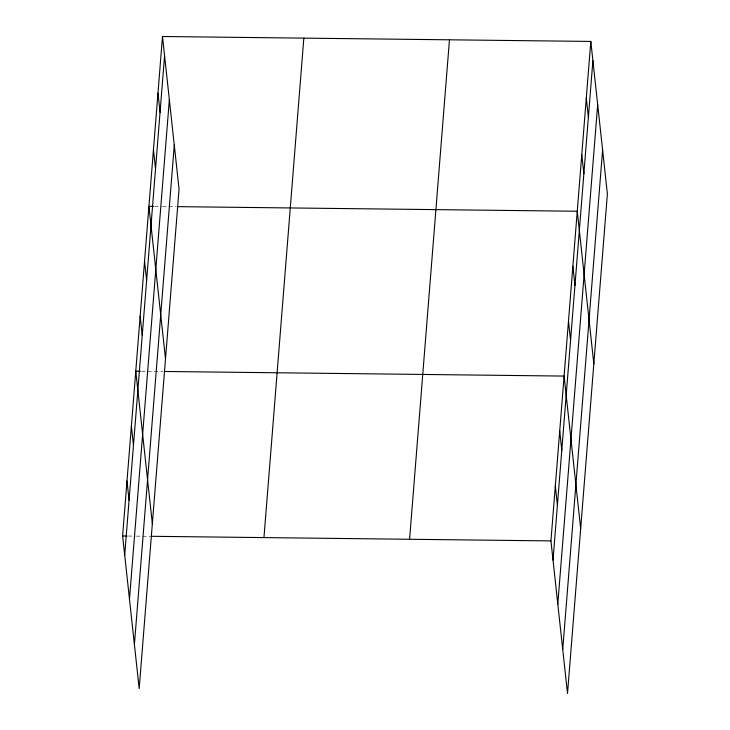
<?xml version="1.0" encoding="UTF-8"?>
<svg xmlns="http://www.w3.org/2000/svg" width="730" height="730" viewBox="0 0 730 730"><rect width="100%" height="100%" fill="white"/><g stroke="black" fill="none" stroke-linecap="round" stroke-linejoin="round"><path stroke-width="0.55" stroke-dasharray="3.65 2.74" d="M154.632 206.389L161.467 206.462M162.607 206.481L176.286 206.636M141.465 371.214L163.128 371.46M128.307 536.039L135.15 536.112M136.291 536.13L149.969 536.285"/><path stroke-width="1.09" d="M162.489 36.5L179.06 189.097L139.184 688.563L122.613 535.966L162.489 36.5L590.816 41.437L607.387 194.034L567.511 693.5L550.94 540.903L590.816 41.437M124.693 555.165L164.569 55.699M129.475 599.184L169.351 99.718M134.402 644.544L174.278 145.069M263.959 537.599L303.835 38.124M409.585 539.278L449.461 39.803M553.021 560.102L592.897 60.626M557.802 604.121L597.678 104.655M562.73 649.481L602.606 150.006M153.492 206.371L148.929 206.316L165.509 358.914M177.427 206.645L577.257 211.253L593.828 363.85M140.333 371.196L135.771 371.141L152.351 523.739M164.268 371.47L564.098 376.078L580.669 528.675M122.613 535.966L127.166 536.021M151.11 536.294L550.94 540.903M586.29 98.039L588.38 117.238M581.773 154.65L583.863 173.84M572.867 266.195L574.957 285.393M568.478 321.136L570.568 340.335M559.709 431.019L561.79 450.218M555.32 485.961L557.41 505.16M157.972 93.102L160.053 112.301M153.446 149.714L155.536 168.904M144.54 261.258L146.63 280.457M140.16 316.2L142.24 335.399M131.382 426.083L133.471 445.282M126.993 481.024L129.082 500.223"/></g></svg>
